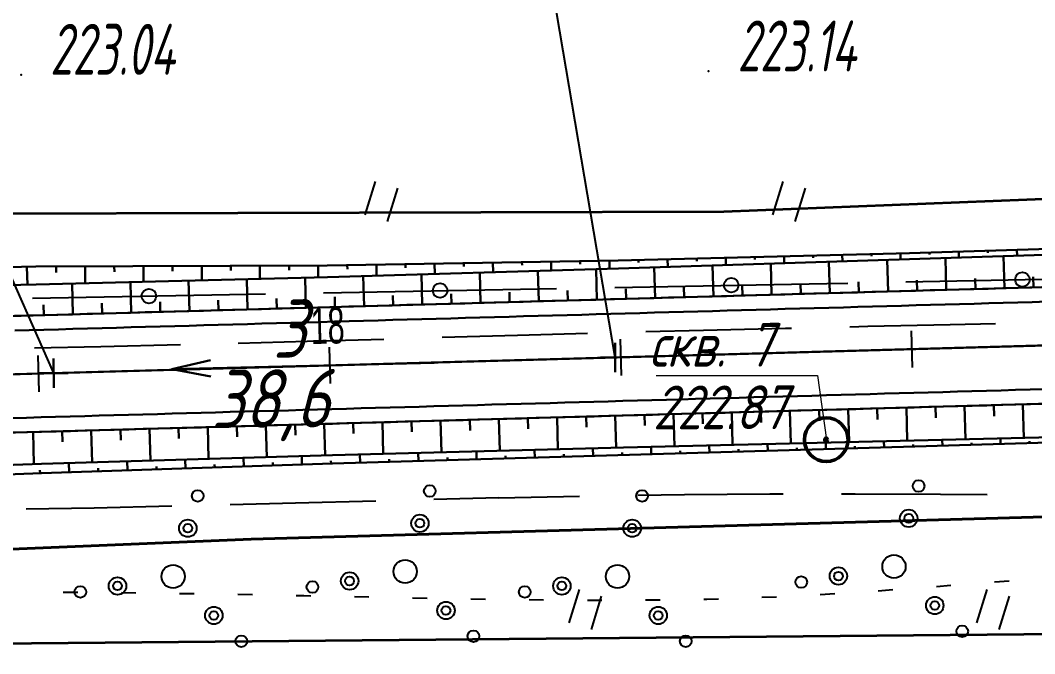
# Model space of a CAD drawing. Header units: millimetres. Extents: x -1799 to 6962, y -1020 to 4121.
# Drawn here: x -113.3 to -43.7, y 3314.5 to 3358 of the extents above; entities that cross this region are included whole.
import ezdxf
from ezdxf import colors
from ezdxf.entities.mleader import LeaderData, LeaderLine
from ezdxf.math import Vec2, Vec3

# ---------------------------------------------------------------- set-up
doc = ezdxf.new("R2010")
doc.units = ezdxf.units.MM
doc.linetypes.add('CONTI', pattern=[0])
doc.linetypes.add('STROT', pattern=[1.7, 0.5, -1.2])
for name, color, linetype, lineweight in [('10', 1, 'Continuous', 35), ('геология', 7, 'Continuous', 20), ('КОПИЯ_ОСЬ_13_ОТКОСЫ', 7, 'Continuous', 30), ('КОПИЯ_ОСЬ_ГРАНИЦЫ_ПОЛОС', 7, 'Continuous', 30), ('ОСЬ_ВЕРХ_ПОКРЫТИЯ_ГРАНИЦЫ_ПОЛОС', 7, 'Continuous', 30), ('ОСЬ_ВЕРХ_ПОКРЫТИЯ_ОСЬ', 1, 'Continuous', 30), ('Отметки', 5, 'Continuous', 30), ('Уклоны ПЧ', 5, 'Continuous', 30)]:
    doc.layers.add(name, color=color, linetype=linetype, lineweight=lineweight)
for name, color, linetype in [('_Ростелеком', 6, 'Continuous'), ('PI_OTDEFAULT', 172, 'CONTI'), ('PI_TTDEFAULT', 5, 'CONTI'), ('PLN_O', 7, 'CONTI'), ('SIT_LDEFAULT', 7, 'CONTI'), ('USLZNDEFAULT', 7, 'CONTI'), ('ZAPSKDEFAULT', 7, 'CONTI'), ('КОПИЯ_ОСЬ_ТАНГЕНСЫ', 1, 'Continuous'), ('ОСЬ_ВЕРХ_ПОКРЫТИЯ_ПИКЕТЫ', 1, 'Continuous'), ('ОСЬ_ВЕРХ_ПОКРЫТИЯ_ТАНГЕНСЫ', 1, 'Continuous'), ('разметка', 7, 'Continuous')]:
    doc.layers.add(name, color=color, linetype=linetype)
doc.styles.add('eskd', font='spds.shx', dxfattribs={"width": 1.2, "oblique": 15})
doc.styles.get("Standard").update_dxf_attribs({"font": 'arial.ttf'})
doc.styles.add('STYLE1', font='romand.shx', dxfattribs={"width": 0.9})
doc.styles.add('ГОСТ', font='', dxfattribs={"oblique": 15, "height": 4})
doc.styles.get('ГОСТ').set_extended_font_data('GOST type A')
doc.linetypes.add('кабель_связи_проект.', pattern='A,10,-1,["/",STYLE1,S=3,R=0,X=0,Y=-1.5],-4.1', length=15.1)

# ---------------------------------------------------------------- blocks, each defined once
blk = doc.blocks.new('BL_2011')
at = {"color": 0}
for p, q in [((0, 0), (0, 2.4)), ((1.6, 0), (1.6, 2.4))]:
    blk.add_line(p, q, dxfattribs=at)
blk = doc.blocks.new('BL_2010')
at = {"color": 0}
for centre, radius in [((0, 5.78), 0.4), ((0, 3.46), 0.6), ((0, 3.46), 0.3), ((0, 0), 0.8), ((-3.46, -1.74), 0.6), ((3.46, -1.74), 0.6), ((-3.46, -1.74), 0.3), ((3.46, -1.74), 0.3), ((-5.78, -2.88), 0.4), ((5.78, -2.88), 0.4)]:
    blk.add_circle(centre, radius, dxfattribs=at)
blk = doc.blocks.new('_None')
blk = doc.blocks.new('Крест')
at = {"layer": 'Отметки'}
for points in [[(0, 1), (0, -1)], [(-1, 0), (1, 0)]]:
    blk.add_lwpolyline(points, dxfattribs=at)
blk = doc.blocks.new('Стрелка')
at = {"layer": 'Уклоны ПЧ', "ltscale": 2}
for points in [[(-0.02342005360436872, -0.04794833697465961), (-0.02342005360436872, 17.97170368749525)], [(-0.02342005360436872, -0.04794833697465961), (-0.5784949510263147, 2.621650927669716)], [(-0.02342005360436872, -0.04794833697465961), (0.5316548438175772, 2.621650927669716)]]:
    blk.add_lwpolyline(points, dxfattribs=at)

msp = doc.modelspace()

# ---------------------------------------------------------------- linework, layer by layer
at = {"layer": '10'}
for points in [[(-360.3940356235744, 3343.983480735135), (-65.03403562370477, 3344.8734807348), (87.15596437670501, 3350.8734807348), (108.6359643766864, 3348.193480735098), (148.5759643766305, 3330.113480735024), (255.0959643766491, 3267.823480734986), (280.3259643766305, 3251.413480734837), (314.6459643764629, 3229.093480734539), (366.2559643763325, 3197.31348073521), (410.9159643764815, 3168.513480735396), (446.7359643763139, 3154.31348073521), (486.3459643766491, 3141.693480735098), (517.0159643765746, 3127.883480735508), (586.8459643766491, 3116.463480734651), (604.335964376407, 3112.893480735284), (723.3059643766119, 3088.593480734539), (842.1059643764256, 3064.31348073521), (1030.225964376537, 3025.883480735508), (1104.975964376537, 3010.613480735024)], [(1051.205964376519, 3001.583480734763), (974.5059643763325, 3016.913480734837), (912.2659643765746, 3029.913480734837), (802.7159643762952, 3052.773480735173), (731.245964376556, 3067.833480734763), (636.7759643763511, 3087.133480735508), (493.4559643765188, 3112.213480734651), (494.9859643763139, 3106.723480735359), (485.3159643763884, 3108.343480734539), (431.4659643762952, 3127.803480735433), (399.2859643765933, 3139.153480735061), (370.1459643764629, 3158.463480734651), (256.9559643765188, 3237.543480734726), (178.3259643766305, 3282.643480735284), (135.3159643763884, 3306.773480735173), (116.4659643762952, 3313.343480734539), (93.10596437642562, 3317.06348073521), (-267.6840356236116, 3313.81348073521), (-292.8940356235744, 3314.103480735247), (-344.7340356234254, 3319.753480734688)]]:
    msp.add_lwpolyline(points, dxfattribs=at)
at = {"layer": '_Ростелеком', "linetype": 'кабель_связи_проект.', "lineweight": 40, "ltscale": 0.25}
msp.add_lwpolyline([(-352.0277874414078, 3321.936123875354), (-297.633610854673, 3315.250894390431), (-195.8449323332079, 3318.278275068303), (-97.47882834381562, 3322.379782193725), (-4.691872364221126, 3324.984119039414), (27.73977681724682, 3325.193176728127), (61.86609928916187, 3322.861257936259), (98.78815718354053, 3316.912637230394), (116.5171747866352, 3313.688995851589), (135.6228131844637, 3307.069379623433), (148.0358726930663, 3301.674149566715), (187.1768598676226, 3282.715313869913), (226.0281582401458, 3259.144989557949), (267.5655902130038, 3231.163940126461), (320.962222384298, 3194.890487871518), (385.8027415436318, 3152.729664997582), (396.2818670327051, 3145.908782381018), (411.0999124810132, 3138.253396515188), (437.4320370437435, 3126.614063264255), (493.4811842029831, 3112.575521487196), (557.6835409831929, 3101.612633875956)], dxfattribs=at)
at = {"layer": 'PI_TTDEFAULT', "color": 5}
for p in [(-113.2882996235767, 3354.249215735507, 223.038), (-66.07829962355572, 3354.489212735009, 223.14)]:
    msp.add_point(p, dxfattribs=at)
at = {"layer": 'PLN_O'}
for p, q in [((-52.51829962355805, 3340.039216734854), (-36.51829962355805, 3340.349213735585)), ((-92.50829962354874, 3339.289216734854), (-76.50829962354874, 3339.589211735328)), ((-72.51829962355805, 3339.659211734695), (-57.95829962356038, 3339.929215735209)), ((-57.95829962356038, 3339.929215735209), (-56.50829962354874, 3339.95921473523)), ((-112.5082996235487, 3338.909211734695), (-96.50829962354874, 3339.20921473523))]:
    msp.add_line(p, q, dxfattribs=at)
for centre in [(-44.51829962355805, 3340.199212734972), (-64.51829962355805, 3339.809212735307), (-104.5082996235487, 3339.059212735307), (-84.50829962354874, 3339.439217735467)]:
    msp.add_circle(centre, 0.5, dxfattribs=at)
at = {"layer": 'SIT_LDEFAULT', "color": 7}
for p, q in [((-74.37829962360229, 3336.489212735009), (-79.19829962355107, 3336.359215734911)), ((-66.42829962359065, 3336.699212734972), (-70.37829962360229, 3336.599213735585)), ((-60.77829962356736, 3336.839211735328), (-66.42829962359065, 3336.699212734972)), ((-60.36829962359297, 3336.839211735328), (-60.77829962356736, 3336.829216734891)), ((-55.13829962355339, 3336.969216735487), (-56.37829962360229, 3336.939217735467)), ((-49.48829962358832, 3337.099213735585), (-55.13829962355339, 3336.969216735487)), ((-46.36829962359297, 3337.159211734695), (-49.48829962358832, 3337.089211735328)), ((-93.6482996235627, 3335.939217735467), (-98.36829962359297, 3335.819214735565)), ((-88.36829962359297, 3336.089211735328), (-93.6482996235627, 3335.939217735467)), ((-79.19829962355107, 3336.349213735585), (-84.36829962359297, 3336.20921473523)), ((-107.8082996235953, 3335.589211735328), (-112.3582996235837, 3335.499215735507)), ((-102.3482996235743, 3335.70921473523), (-107.8082996235953, 3335.579216734891)), ((-70.93829962359996, 3325.399216735189), (-67.71829962356969, 3325.449212734972)), ((-67.71829962356969, 3325.449212734972), (-61.85829962358366, 3325.489212735009)), ((-61.85829962358366, 3325.489212735009), (-60.93829962359996, 3325.489212735009)), ((-56.93829962359996, 3325.489212735009), (-56.00829962354874, 3325.489212735009)), ((-56.00829962354874, 3325.489212735009), (-50.14829962356271, 3325.45921473523)), ((-50.14829962356271, 3325.45921473523), (-46.93829962359996, 3325.439217735467)), ((-108.2582996235487, 3324.539216734854), (-102.9282996235906, 3324.659211734695)), ((-98.93829962359996, 3324.759217735765), (-94.43829962359996, 3324.869217735169)), ((-94.43829962359996, 3324.879212735606), (-88.92829962359065, 3325.01921173503)), ((-84.93829962359996, 3325.119217735169), (-80.478299623579, 3325.229210735683)), ((-80.478299623579, 3325.219216735487), (-74.93829962359996, 3325.329216734891)), ((-112.9282996235906, 3324.449212734972), (-108.2582996235487, 3324.539216734854)), ((-50.42829962359065, 3319.139214735863), (-49.42829962359065, 3319.219216735487)), ((-46.43829962359996, 3319.449212734972), (-45.43829962359996, 3319.529213735287)), ((-110.3982996235627, 3318.739212735009), (-109.3982996235627, 3318.739212735009)), ((-106.3982996235627, 3318.70921473523), (-105.3982996235627, 3318.699212734972)), ((-102.3982996235627, 3318.659211734695), (-101.3982996235627, 3318.649216735189)), ((-98.3982996235627, 3318.599213735585), (-97.3982996235627, 3318.579216734891)), ((-94.3982996235627, 3318.51921173503), (-93.87829962360229, 3318.509217735765)), ((-93.87829962360229, 3318.509217735765), (-93.3982996235627, 3318.499215735507)), ((-90.3982996235627, 3318.439217735467), (-89.3982996235627, 3318.419213734952)), ((-62.40829962357202, 3318.389214735863), (-61.40829962357202, 3318.429215735209)), ((-58.40829962357202, 3318.579216734891), (-57.40829962357202, 3318.639214735863)), ((-54.41829962358133, 3318.839211735328), (-53.41829962358133, 3318.919213734952)), ((-86.3982996235627, 3318.359215734911), (-85.3982996235627, 3318.339211735328)), ((-82.3982996235627, 3318.289216734854), (-81.3982996235627, 3318.26921173503)), ((-78.3982996235627, 3318.229210735683), (-77.3982996235627, 3318.219216735487)), ((-74.3982996235627, 3318.199212734972), (-73.3982996235627, 3318.189217735467)), ((-70.3982996235627, 3318.20921473523), (-69.3982996235627, 3318.219216735487)), ((-66.3982996235627, 3318.249215735507), (-66.18829962359996, 3318.249215735507)), ((-66.18829962359996, 3318.249215735507), (-65.3982996235627, 3318.279213735287))]:
    msp.add_line(p, q, dxfattribs=at)
at = {"layer": 'геология', "color": 1, "linetype": 'Continuous'}
for p, q in [((-69.67523262296709, 3333.612128913787), (-58.58402084485533, 3333.612128913787)), ((-58.58402084485533, 3333.612128913787), (-57.96238853397335, 3329.201221974951))]:
    msp.add_line(p, q, dxfattribs=at)
at = {"layer": 'геология', "color": 1, "linetype": 'Continuous', "lineweight": 50}
for radius in [1.5, 0.1033866461948492]:
    msp.add_circle((-57.99255792149597, 3329.204973184888), radius, dxfattribs=at)
at = {"layer": 'КОПИЯ_ОСЬ_13_ОТКОСЫ'}
for points in [[(-152.265809638795, 3340.151798642625), (-112.2761856153575, 3341.082828916063), (-92.27050934582621, 3341.160984433641), (-72.27252350598246, 3341.511021054735), (-52.27862702160746, 3342.010013974656), (-32.28790436535746, 3342.621952451219), (-14.29571686535746, 3343.151920712938), (-12.29626618176371, 3343.216892636766), (-4.673585517701213, 3343.593052304735), (0.09869231433003733, 3343.818943418016), (7.748289482298787, 3344.15384332036), (16.37615813464254, 3344.458378232469), (22.14141692370504, 3344.616489804735), (27.91753997058004, 3344.730381406297), (33.70385588854879, 3344.745701230516), (39.49999846667379, 3344.702457822313), (42.88702239245504, 3344.647068418016)], [(-132.2378555372325, 3339.433262265672), (-112.2418228223887, 3339.855289853563), (-92.24823151379496, 3340.36429253911), (-72.25708161145121, 3340.960239804735), (-32.27728424816996, 3342.241123593797), (-14.28717194348246, 3342.847050107469), (-12.28808747082621, 3342.923008359422), (-4.665223701294963, 3343.275547421922), (0.1066879197987873, 3343.486668027391), (8.712339775267537, 3343.833439267625), (16.38012541979879, 3344.087406552781), (22.14282073229879, 3344.235508359422), (27.91570891589254, 3344.339359677781), (33.69842375964254, 3344.3576091895), (39.49041594714254, 3344.317295468797), (42.87487639636129, 3344.263645566453)], [(-132.2378349134433, 3339.433294285473), (-112.2418632337558, 3339.855291355786), (-92.2482108900058, 3340.364263523755), (-72.2571220228183, 3340.96021078938), (-32.27726362438079, 3342.241094578442), (-14.28715131969329, 3342.847051609692), (-12.28800581188079, 3342.922979344067), (-4.665203077505794, 3343.275579441723), (0.1067695787442062, 3343.486639012036), (8.712360399056706, 3343.833440769848), (16.38020707874421, 3344.087408055005), (22.14278032093171, 3344.235479344067), (27.91572953968171, 3344.339361180005), (33.69844438343171, 3344.357610691723), (39.49043657093171, 3344.317266453442), (42.87483598499421, 3344.263677586255)], [(-50.89471588879496, 3342.052372373094), (-50.89044342785746, 3341.914493955125)], [(-48.89563141613871, 3342.113590634813), (-48.88324127941996, 3341.709080136766)], [(-46.89654694348246, 3342.174778378953), (-46.89245758801371, 3342.039951718797)], [(-44.89752350598246, 3342.235966123094), (-44.88531647473246, 3341.837192929735)], [(-80.88647614270121, 3341.360233701219), (-80.87500153332621, 3340.703342832078)], [(-78.88678131848246, 3341.395237363328), (-78.88299713879496, 3341.176273740281)], [(-76.88708649426371, 3341.430241025438), (-76.87646637707621, 3340.822544492235)], [(-74.88739167004496, 3341.465244687547), (-74.88385163098246, 3341.262669003953)], [(-72.88769684582621, 3341.500248349656), (-72.87793122082621, 3340.941746152391)], [(-70.88824616223246, 3341.545566953172), (-70.88360749035746, 3341.359440244188)], [(-68.88885651379496, 3341.595463193406), (-68.87573395520121, 3341.068577207078)], [(-66.88946686535746, 3341.645359433641), (-66.88513336926371, 3341.469730771531)], [(-64.89013825207621, 3341.695255673875), (-64.87768708020121, 3341.196659482469)], [(-62.89074860363871, 3341.745182431688), (-62.88659821301371, 3341.578953183641)], [(-60.89135895520121, 3341.795078671922), (-60.87964020520121, 3341.32474175786)], [(-58.89196930676371, 3341.844974912156), (-58.88806305676371, 3341.688206113328)], [(-57.74467085094329, 3339.262701023755), (-57.80509565563079, 3341.423223484692)], [(-56.89257965832621, 3341.894871152391), (-56.88159333020121, 3341.452854550828)], [(-54.89325104504496, 3341.944767392625), (-54.88952790051371, 3341.797428525438)], [(-53.74625776500579, 3339.374639500317), (-53.80717085094329, 3341.551336277661)], [(-52.89386139660746, 3341.99466363286), (-52.88354645520121, 3341.580936826219)], [(-49.74772260875579, 3339.48657797688), (-49.80912397594329, 3341.67944907063)], [(-45.74930952281829, 3339.598516453442), (-45.81119917125579, 3341.807500828442)], [(-262.0263770768561, 3333.693579789636), (-261.5060233900058, 3333.700872410473), (-255.5195731946933, 3333.806524265942), (-244.5306815931308, 3334.033147801098), (-6.505290968130794, 3340.697271336255), (-0.7839774915682938, 3340.84546469563), (3.033039109994206, 3340.935735691723), (12.58613969593171, 3341.116582859692), (19.28206254749421, 3341.191595066723), (25.02693559436921, 3341.212408055005), (30.77669145374421, 3341.185613621411), (36.53071977405671, 3341.10425375813), (42.28841020374421, 3340.96118735188)], [(-112.884461982545, 3341.068668759813), (-112.85589752942, 3339.842350400438)], [(-110.8845840528575, 3341.088261044969), (-110.882997138795, 3340.67938653325)], [(-108.8846450880137, 3341.096073544969), (-108.8801284864512, 3339.940891660203)], [(-106.8846450880137, 3341.103886044969), (-106.8831192091075, 3340.718815244188)], [(-104.8846450880137, 3341.111698544969), (-104.8804946973887, 3340.042698300828)], [(-102.8846450880137, 3341.119511044969), (-102.8833023145762, 3340.763187802781)], [(-100.88470612317, 3341.127323544969), (-100.8808609083262, 3340.144504941453)], [(-98.88470612316996, 3341.135136044969), (-98.88342438488871, 3340.807529843797)], [(-96.88470612316996, 3341.142948544969), (-96.88122711926371, 3340.246342099656)], [(-94.88470612316996, 3341.150761044969), (-94.88354645520121, 3340.851902402391)], [(-92.88476715832621, 3341.158573544969), (-92.88159333020121, 3340.348148740281)], [(-90.88495026379496, 3341.185215390672), (-90.88025055676371, 3340.915134824266)], [(-88.88525543957621, 3341.220219052781), (-88.87207184582621, 3340.464939511766)], [(-86.88556061535746, 3341.255222714891), (-86.88116608410746, 3341.00345269536)], [(-84.88586579113871, 3341.290226377), (-84.87353668957621, 3340.584141171922)], [(-82.88617096691996, 3341.32523003911), (-82.88208161145121, 3341.08987847661)], [(-81.7352714368808, 3338.591009129223), (-81.7936210462558, 3340.675970066723)], [(-77.7368583509433, 3338.702947605786), (-77.7953300306308, 3340.795110691723)], [(-73.7383231946933, 3338.814947117505), (-73.7971610853183, 3340.91431235188)], [(-69.7399101087558, 3338.926885594067), (-69.7991142103183, 3341.039007176098)], [(-65.7414970228183, 3339.03882407063), (-65.8010673353183, 3341.167058933911)], [(-61.74308393688079, 3339.150762547192), (-61.80314253063079, 3341.29517172688)], [(-105.7258720228183, 3337.919317234692), (-105.7847099134433, 3340.019659031567)], [(-101.7274589368808, 3338.031316746411), (-101.7859306165683, 3340.121465672192)], [(-97.7289237806308, 3338.143255222973), (-97.7872733900058, 3340.223272312817)], [(-93.7305106946933, 3338.255193699536), (-93.7884940931308, 3340.325078953442)], [(-89.7320976087558, 3338.367132176098), (-89.7900810071933, 3340.437566746411)], [(-85.7336845228183, 3338.479070652661), (-85.7917899915683, 3340.556768406567)], [(-55.74540327281829, 3339.318670262036), (-55.76554487438079, 3340.038885105786)], [(-51.74699018688079, 3339.430608738598), (-51.76725385875579, 3340.156194676098)], [(-47.74857710094329, 3339.542547215161), (-47.76908491344329, 3340.273504246411)], [(-43.75016401500579, 3339.65454672688), (-43.77079389781829, 3340.390813816723)], [(-109.7242851087558, 3337.80737875813), (-109.7833671400058, 3339.917913426098)], [(-79.7360038587558, 3338.646978367505), (-79.7555351087558, 3339.341985691723)], [(-75.7375907728183, 3338.758916844067), (-75.7571220228183, 3339.45630453938)], [(-71.7391776868808, 3338.870916355786), (-71.7587089368808, 3339.570684422192)], [(-67.7407646009433, 3338.982854832348), (-67.7604179212558, 3339.686895359692)], [(-63.74235151500579, 3339.094793308911), (-63.76212690563079, 3339.804204930005)], [(-59.74381635875579, 3339.206731785473), (-59.76383589000579, 3339.921514500317)], [(-103.7266044446933, 3337.97534750813), (-103.7462577650058, 3338.675420750317)], [(-99.7281913587558, 3338.087285984692), (-99.7477226087558, 3338.784002293286)], [(-95.7297782728183, 3338.199224461255), (-95.7491874525058, 3338.892583836255)], [(-91.7313651868808, 3338.311162937817), (-91.7506522962558, 3339.001104344067)], [(-87.7329521009433, 3338.42310141438), (-87.7522392103183, 3339.113225926098)], [(-83.7344169446933, 3338.535039890942), (-83.7538261243808, 3339.227605808911)], [(-111.7235526868808, 3337.751409519848), (-111.7433280775058, 3338.460515965161)], [(-107.7250175306308, 3337.863347996411), (-107.7447929212558, 3338.566839207348)], [(-261.9133945052945, 3325.578996470583), (-256.3129274207949, 3325.710579522339), (-237.0368043739199, 3326.239876397339), (-13.99700945204495, 3332.487129815308), (-4.386657889544949, 3332.686775811401), (0.3659055870175507, 3332.775215752808), (9.86102277451755, 3332.911873467651), (17.44744855576755, 3332.965401299683), (23.13104230576755, 3332.962105401245), (28.80902082139255, 3332.914070733276), (34.48089582139255, 3332.814583428589), (40.14569074326755, 3332.656807549683)], [(-44.49151628798245, 3331.633003838745), (-44.42718523329495, 3329.335945733276)], [(-70.48126238173245, 3330.905037530151), (-70.46087663954495, 3330.176643975464)], [(-68.48211687391995, 3330.961006768433), (-68.42047136610745, 3328.760811455933)], [(-66.48284929579495, 3331.01703704187), (-66.46234148329495, 3330.283577569214)], [(-64.48358171766995, 3331.073006280151), (-64.42156999891995, 3328.856636651245)], [(-62.48443620985745, 3331.128975518433), (-62.46368425673245, 3330.390205987183)], [(-60.48516863173245, 3331.18500579187), (-60.42266863173245, 3328.952522881714)], [(-58.48602312391995, 3331.240975030151), (-58.46514910048245, 3330.496834405151)], [(-56.48675554579495, 3331.297005303589), (-56.42376726454495, 3329.048348077026)], [(-54.48761003798245, 3331.35297454187), (-54.46661394423245, 3330.60346282312)], [(-52.48834245985745, 3331.409004815308), (-52.42486589735745, 3329.144234307495)], [(-50.48907488173245, 3331.464974053589), (-50.46795671766995, 3330.710091241089)], [(-48.48992937391995, 3331.521004327026), (-48.42608660048245, 3329.240120537964)], [(-46.49066179579495, 3331.576973565308), (-46.46942156141995, 3330.816658623901)], [(-131.8852423657572, 3326.845204757911), (-111.8969611157572, 3327.54411833213), (-91.90623845950722, 3328.154073166114), (-71.91301336185097, 3328.677052902442), (-13.92918767825722, 3330.06706755088), (-4.322070979038472, 3330.229695724708), (0.4257927904927783, 3330.299886154396), (9.904918767055278, 3330.400441574317), (17.47187433346153, 3330.426228927833), (23.13715753658653, 3330.402272629005), (27.85126886471153, 3330.348531173927), (33.49830255611778, 3330.159718918067), (39.13337335689903, 3329.914143966896), (44.75507745846153, 3329.605214523536)], [(-131.8851930457949, 3326.845223077026), (-111.8970338661074, 3327.544136651245), (-91.90618913954495, 3328.154060967651), (-71.91302507704495, 3328.677071221558), (-13.92926042860745, 3330.067085869995), (-4.322082694232449, 3330.229683526245), (0.4258421104550507, 3330.299873955933), (9.90496808701755, 3330.400398858276), (17.47186261826755, 3330.42621672937), (23.13714582139255, 3330.402229912964), (27.85125714951755, 3330.348518975464), (33.49835187608005, 3330.159737237183), (39.13336164170505, 3329.914131768433), (44.75506574326755, 3329.605232842651)], [(-131.8658331860697, 3326.152486252052), (-111.8792609204447, 3326.911366867286), (-91.88969793216347, 3327.565297531349), (-51.90672674075722, 3328.732228683692), (-31.91594304935097, 3329.342183517677), (-13.92222967044472, 3329.817159103614), (-11.92308416263222, 3329.860097336036), (-3.365894221225972, 3330.007741379005), (1.380260563930278, 3330.078664230567), (5.173046208461528, 3330.126302170021), (8.015270329555278, 3330.155385421974), (16.52894220455528, 3330.228078293067), (22.19416437252403, 3330.232015060646), (27.85053644283653, 3330.192525314552), (33.49580011471153, 3329.981740402442), (39.12836847408653, 3329.714223312599), (44.74689874752403, 3329.383382248146)], [(-94.47186296766995, 3330.233040459839), (-94.45172136610745, 3329.512886651245)], [(-92.47271745985745, 3330.289070733276), (-92.41241472548245, 3328.13861907312)], [(-90.47344988173245, 3330.345039971558), (-90.45343035048245, 3329.628243096558)], [(-88.47418230360745, 3330.401070244995), (-88.41387956923245, 3328.245430596558)], [(-86.47503679579495, 3330.457039483276), (-86.45489519423245, 3329.738533623901)], [(-84.47576921766995, 3330.513069756714), (-84.41522234266995, 3328.35004485437)], [(-82.47662370985745, 3330.569038994995), (-82.45636003798245, 3329.848030694214)], [(-80.47735613173245, 3330.625008233276), (-80.41656511610745, 3328.454598077026)], [(-78.47821062391995, 3330.681038506714), (-78.45794695204495, 3329.957588799683)], [(-76.47894304579495, 3330.737007744995), (-76.41790788954495, 3328.559212334839)], [(-74.47967546766995, 3330.793038018433), (-74.45941179579495, 3330.067085869995)], [(-72.48052995985745, 3330.849007256714), (-72.41925066298245, 3328.663826592651)], [(-112.4647828895449, 3329.729073174683), (-112.4031373817324, 3327.526436455933)], [(-110.4656373817324, 3329.78510344812), (-110.4450074989199, 3329.050850518433)], [(-108.4663698036074, 3329.841072686401), (-108.4050905067324, 3327.650642998901)], [(-106.4672242957949, 3329.897102959839), (-106.4467164832949, 3329.16693938562)], [(-104.4679567176699, 3329.95307219812), (-104.4069215614199, 3327.772652276245)], [(-102.4686891395449, 3330.009041436401), (-102.4484254676699, 3329.282234795776)], [(-100.4695436317324, 3330.065071709839), (-100.4087526161074, 3327.894661553589)], [(-98.47027605360745, 3330.12104094812), (-98.45001238173245, 3329.397591241089)], [(-96.47113054579495, 3330.177071221558), (-96.41058367079495, 3328.016609795776)], [(-66.00883855716347, 3328.320638107521), (-66.02336492435097, 3328.818257736427)], [(-62.01054754153847, 3328.437337326271), (-62.02446355716347, 3328.914113449317)], [(-58.01225652591347, 3328.554036545021), (-58.02556218997597, 3329.009969162208)], [(-54.01396551028847, 3328.670735763771), (-54.02666082278847, 3329.105824875099)], [(-52.01475896731972, 3328.729085373146), (-52.01903142825722, 3328.874104904396)], [(-50.01573552981972, 3328.789906906349), (-50.02824773685097, 3329.201680587989)], [(-48.01665105716347, 3328.850911545021), (-48.02086248294472, 3328.988179611427)], [(-46.01756658450722, 3328.911916183692), (-46.02934636966347, 3329.29753630088)], [(-44.01848211185097, 3328.972920822364), (-44.02244939700722, 3329.101460861427)], [(-89.99858465091347, 3327.620503830177), (-90.01561345950722, 3328.203542160255)], [(-86.00029363528847, 3327.737203048927), (-86.01695623294472, 3328.308125900489)], [(-82.00200261966347, 3327.853871750099), (-82.01836004153847, 3328.412709640724)], [(-78.00371160403847, 3327.970570968849), (-78.01970281497597, 3328.517323898536)], [(-76.00456609622597, 3328.028920578224), (-76.00987615481972, 3328.211171554786)], [(-74.00542058841347, 3328.087270187599), (-74.02104558841347, 3328.621907638771)], [(-72.00627508060097, 3328.145619796974), (-72.01146306888222, 3328.323842453224)], [(-70.00712957278847, 3328.203969406349), (-70.02226629153847, 3328.722371505958)], [(-68.00798406497597, 3328.262288498146), (-68.01304998294472, 3328.435109543067)], [(-64.00969304935097, 3328.378987716896), (-64.01451482669472, 3328.544850754005)], [(-60.01140203372597, 3328.495686935646), (-60.01604070560097, 3328.654622482521)], [(-56.01311101810097, 3328.612386154396), (-56.01750554935097, 3328.764363693458)], [(-109.9881476391947, 3326.973225998146), (-110.008716486851, 3327.60173551963)], [(-105.9902838696635, 3327.104024337989), (-106.0105475415385, 3327.723744796974)], [(-101.9924201001322, 3327.234822677833), (-102.012378596226, 3327.845723556739)], [(-99.99345769778847, 3327.300191330177), (-100.0001105298197, 3327.503835129005)], [(-97.99455633060097, 3327.365590500099), (-98.01427068606972, 3327.967702316505)], [(-95.99559392825722, 3327.430989670021), (-96.00218572513222, 3327.631703781349)], [(-93.99669256106972, 3327.496388839942), (-94.01610174075722, 3328.089711593849)], [(-91.99773015872597, 3327.561757492286), (-92.00419988528847, 3327.759541916114)], [(-87.99943914310097, 3327.678853439552), (-88.00511541263222, 3327.873189377052)], [(-84.00114812747597, 3327.795522140724), (-84.00670232669472, 3327.985860275489)], [(-80.00285711185097, 3327.912221359474), (-80.00828924075722, 3328.098500656349)], [(-111.9870490063822, 3326.907277511817), (-111.9951056470072, 3327.120229171974)], [(-107.989185236851, 3327.038625168067), (-107.996021174351, 3327.248128341896)], [(-103.9913214673197, 3327.169423507911), (-103.9980963696635, 3327.375996994239)]]:
    msp.add_lwpolyline(points, dxfattribs=at)
at = {"layer": 'КОПИЯ_ОСЬ_ГРАНИЦЫ_ПОЛОС'}
for points in [[(-113.7496255521455, 3337.696234558162), (-112.7512950392174, 3337.724197203678), (-111.752964526202, 3337.752159848263), (-110.7546340132449, 3337.780122495641), (-109.7563035003168, 3337.808085138363), (-108.7579729873596, 3337.83604778481), (-107.7596424744315, 3337.864010429395), (-106.7613119614161, 3337.89197307491), (-105.7629814484881, 3337.919935719495), (-104.76465093556, 3337.947898365011), (-103.7663204225446, 3337.975861010526), (-102.7679899096456, 3338.003823656042), (-101.7696593966593, 3338.031786300627), (-100.7713288837022, 3338.059748946142), (-99.77299837074497, 3338.087711591658), (-98.77466785778779, 3338.115674236243), (-97.77633734485971, 3338.143636880827), (-96.77800683184432, 3338.171599528206), (-95.77967631891624, 3338.199562170927), (-94.78134580598817, 3338.227524817375), (-93.78301529297278, 3338.255487463822), (-92.7846847800447, 3338.283450107475), (-91.78635426708752, 3338.311412752991), (-90.78802375413034, 3338.339375397575), (-89.78969324117315, 3338.367338043091), (-88.79136272821597, 3338.395300689538), (-87.79303221522969, 3338.423263333191), (-86.7947017022725, 3338.451225978707), (-85.79637118934443, 3338.479188623292), (-84.79804067644545, 3338.507151268807), (-83.79971016340096, 3338.535113913392), (-82.80137965044378, 3338.563076557976), (-81.8030491375157, 3338.591039203492), (-80.80471862452941, 3338.619001848077), (-79.80638811163044, 3338.646964494524), (-78.80805759858595, 3338.674927140971), (-77.80972708571608, 3338.702889784624), (-76.81139657272979, 3338.730852431071), (-75.8130660597435, 3338.758815077518), (-74.81473554687364, 3338.786777719309), (-73.81640503385825, 3338.814740365756), (-72.81807452090106, 3338.842703011272), (-71.81974400794388, 3338.870665655856), (-70.8214134950158, 3338.898628300441), (-69.82308298208773, 3338.926590946888), (-68.82475246907234, 3338.954553590541), (-67.82642195608605, 3338.982516236988), (-66.82809144315797, 3339.010478880641), (-65.82976093020079, 3339.03844152802), (-64.83143041727271, 3339.066404173535), (-63.83309990431553, 3339.094366817189), (-62.83476939132925, 3339.122329463636), (-61.83643887840117, 3339.15029210822), (-60.83810836538578, 3339.178254751873), (-59.8397778524577, 3339.20621739832), (-58.84144733950052, 3339.234180044768), (-57.84311682651423, 3339.262142688421), (-56.84478631358616, 3339.290105334868), (-55.84645580062897, 3339.318067978521), (-54.84812528767179, 3339.346030623105), (-53.84979477468551, 3339.373993268621), (-52.85146426175743, 3339.401955913206), (-51.85313374882935, 3339.429918558722), (-50.85480323581396, 3339.4578812061), (-49.85647272288588, 3339.485843849753), (-48.8581422099287, 3339.513806494338), (-47.85981169697152, 3339.541769139853), (-46.86148118401434, 3339.569731784438), (-45.86315067105716, 3339.597694431816), (-44.86482015809997, 3339.625657075469), (-43.86648964511369, 3339.653619720985), (-42.86815913218561, 3339.681582367432)], [(-113.8832727770696, 3329.689353687142), (-112.8844126471577, 3329.717331165833), (-111.8855525144227, 3329.745308646386), (-110.8866923845399, 3329.773286126007), (-109.8878322546279, 3329.801263604698), (-108.8889721237847, 3329.829241083388), (-107.8901119910788, 3329.857218563941), (-106.8912518611378, 3329.885196043563), (-105.8923917303528, 3329.913173523185), (-104.8935316013722, 3329.941151000944), (-103.8946714667454, 3329.969128482428), (-102.8958113387544, 3329.997105961119), (-101.8969512079111, 3330.025083439809), (-100.8980910751761, 3330.053060920362), (-99.8992309452351, 3330.081038399984), (-98.90037081442097, 3330.109015879606), (-97.90151068544037, 3330.136993357365), (-96.90265055087184, 3330.16497083885), (-95.90379042282257, 3330.19294831754), (-94.9049302910189, 3330.220925797162), (-93.90607016110698, 3330.248903275852), (-92.9072100284302, 3330.276880756405), (-91.9083498994205, 3330.304858235096), (-90.90948976860636, 3330.332835713786), (-89.9106296368027, 3330.360813193408), (-88.91176950409681, 3330.388790674892), (-87.91290937604754, 3330.416768153583), (-86.9140492452334, 3330.444745632273), (-85.9151891124693, 3330.472723112826), (-84.91632898351781, 3330.500700591517), (-83.91746885177236, 3330.528678071139), (-82.91860872180223, 3330.556655549829), (-81.91974859005677, 3330.584633029451), (-80.92088845918443, 3330.612610509073), (-79.92202832930161, 3330.640587987763), (-78.92316819662483, 3330.668565468316), (-77.92430806575248, 3330.696542948869), (-76.92544793677189, 3330.72452042756), (-75.92658780598686, 3330.75249790625), (-74.92772767415408, 3330.780475385872), (-73.92886754421306, 3330.808452864562), (-72.93000741153628, 3330.836430345115), (-71.93114728162436, 3330.864407824737), (-70.9322871498207, 3330.89238530529), (-69.93342702276095, 3330.920362782118), (-68.93456688819242, 3330.948340262671), (-67.9357067582514, 3330.976317742293), (-66.93684662650594, 3331.004295222846), (-65.93798649749624, 3331.032272701536), (-64.93912636572168, 3331.060250181158), (-63.94026623578065, 3331.088227659849), (-62.94140610496652, 3331.116205138539), (-61.94254597409417, 3331.144182617229), (-60.94368584054428, 3331.172160098714), (-59.94482571150547, 3331.200137578336), (-58.94596558249577, 3331.228115056095), (-57.94710544978989, 3331.256092535717), (-56.94824531801532, 3331.28407001627), (-55.94938518810341, 3331.312047495891), (-54.95052505822059, 3331.340024974582), (-53.95166492734825, 3331.368002453272), (-52.95280479464236, 3331.395979933825), (-51.95394466571997, 3331.423957412516), (-50.95508453205366, 3331.451934894), (-49.95622440400439, 3331.479912372691), (-48.95736427222982, 3331.507889852312), (-47.9585041422597, 3331.535867331003), (-46.95964401144556, 3331.563844809693), (-45.96078387873968, 3331.591822290246), (-44.96192374879865, 3331.619799769868), (-43.96306361798452, 3331.64777724949), (-42.96420348717038, 3331.675754729112)]]:
    msp.add_lwpolyline(points, dxfattribs=at)
at = {"layer": 'КОПИЯ_ОСЬ_ТАНГЕНСЫ'}
msp.add_line((-395.2782996241494, 3325.809214735788), (127.0106814990086, 3340.438219125767), dxfattribs=at)
at = {"layer": 'ОСЬ_ВЕРХ_ПОКРЫТИЯ_ГРАНИЦЫ_ПОЛОС', "linetype": 'Continuous'}
for points in [[(-113.7493604112151, 3337.69624198546), (-112.7510298982579, 3337.724204631907), (-111.7526993852716, 3337.75216727556), (-110.7543688723435, 3337.780129921076), (-109.7560383593864, 3337.808092564729), (-108.7577078464874, 3337.836055211176), (-107.7593773334429, 3337.864017856692), (-106.7610468205148, 3337.891980502208), (-105.7627163075867, 3337.919943146792), (-104.7643857945714, 3337.947905792308), (-103.7660552816724, 3337.975868436893), (-102.7677247687152, 3338.003831082408), (-101.769394255758, 3338.031793726993), (-100.7710637428299, 3338.059756372509), (-99.77273322975634, 3338.087719017093), (-98.77440271688647, 3338.11568166354), (-97.77607220390018, 3338.143644308125), (-96.777741690943, 3338.171606953641), (-95.77941117804403, 3338.199569598225), (-94.78108066505774, 3338.227532243741), (-93.78275015207146, 3338.255494888325), (-92.78441963911428, 3338.283457534772), (-91.7860891261862, 3338.311420178426), (-90.78775861325812, 3338.339382824873), (-89.78942810024273, 3338.367345469457), (-88.79109758731465, 3338.395308114973), (-87.79276707432837, 3338.423270759557), (-86.79443656137119, 3338.451233405073), (-85.79610604844311, 3338.479196049658), (-84.79777553548593, 3338.507158694242), (-83.79944502249964, 3338.535121340689), (-82.80111450954246, 3338.563083986205), (-81.80278399655617, 3338.59104663079), (-80.8044534836863, 3338.619009276305), (-79.80612297067091, 3338.64697192089), (-78.80779245771373, 3338.674934567337), (-77.80946194475655, 3338.702897211921), (-76.81113143179937, 3338.730859857437), (-75.81280091887129, 3338.758822502953), (-74.81447040591411, 3338.786785147538), (-73.81613989292782, 3338.814747792122), (-72.81780937999974, 3338.842710436707), (-71.81947886698435, 3338.870673081291), (-70.82114835405628, 3338.898635726807), (-69.8228178410991, 3338.926598372323), (-68.82448732814191, 3338.954561015976), (-67.82615681521384, 3338.982523663354), (-66.82782630222755, 3339.010486307939), (-65.82949578927037, 3339.038448953454), (-64.83116527628408, 3339.066411598039), (-63.832834763356, 3339.094374244486), (-62.83450425042793, 3339.122336890002), (-61.83617373741254, 3339.150299534586), (-60.83784322445536, 3339.178262179171), (-59.83951271152728, 3339.206224824687), (-58.8411821985701, 3339.234187471134), (-57.84285168564202, 3339.262150112924), (-56.84452117265573, 3339.290112759371), (-55.84619065969855, 3339.318075404887), (-54.84786014671226, 3339.346038049472), (-53.84952963375508, 3339.374000695919), (-52.85119912085611, 3339.401963340503), (-51.85286860786982, 3339.429925986019), (-50.85453809488354, 3339.457888630604), (-49.85620758195546, 3339.485851276119), (-48.85787706899828, 3339.513813922566), (-47.8595465560702, 3339.541776568082), (-46.86121604308391, 3339.569739211735), (-45.86288553012673, 3339.597701857251), (-44.86455501714045, 3339.625664500904), (-43.86622450418326, 3339.653627147351), (-42.86789399125519, 3339.681589791936)], [(-42.8398955653156, 3338.681981825654), (-43.83822607827278, 3338.654019179207), (-44.83655659125907, 3338.626056535554), (-45.83488710421625, 3338.598093890038), (-46.83321761714433, 3338.570131243591), (-47.83154813013061, 3338.542168599938), (-48.8298786430878, 3338.514205953491), (-49.82820915604498, 3338.486243307975), (-50.82653966900216, 3338.458280663391), (-51.82487018195934, 3338.430318018806), (-52.82320069491652, 3338.402355372359), (-53.8215312078446, 3338.374392729637), (-54.81986172085999, 3338.34643008319), (-55.81819223378807, 3338.318467436743), (-56.81652274671615, 3338.290504792159), (-57.81485325970243, 3338.262542148505), (-58.81318377265961, 3338.234579502058), (-59.811514285675, 3338.206616858405), (-60.80984479854487, 3338.178654211958), (-61.80817531153116, 3338.150691568305), (-62.80650582448834, 3338.122728921858), (-63.80483633747463, 3338.094766275411), (-64.80316685043181, 3338.066803631757), (-65.80149736335989, 3338.038840986242), (-66.79982787628796, 3338.010878341657), (-67.79815838927425, 3337.982915696141), (-68.79648890223143, 3337.954953050626), (-69.79481941518861, 3337.926990406041), (-70.79314992811669, 3337.899027762388), (-71.79148044110298, 3337.87106511501), (-72.78981095406016, 3337.843102470425), (-73.78814146704644, 3337.815139824909), (-74.78647198000363, 3337.787177179393), (-75.7848024929317, 3337.759214534809), (-76.78313300588889, 3337.731251888362), (-77.78146351887517, 3337.703289244709), (-78.77979403180325, 3337.675326598262), (-79.77812454476043, 3337.647363953677), (-80.77645505774672, 3337.619401308161), (-81.7747855706748, 3337.591438664508), (-82.77311608369018, 3337.56347601713), (-83.77144659661826, 3337.535513374408), (-84.76977710957544, 3337.507550727961), (-85.76810762250352, 3337.479588084308), (-86.7664381354607, 3337.451625436929), (-87.76476864847609, 3337.423662792345), (-88.76309916137507, 3337.395700146829), (-89.76142967433225, 3337.367737502244), (-90.75976018731853, 3337.339774855797), (-91.75809070027572, 3337.311812211213), (-92.7564212132329, 3337.28384956756), (-93.75475172619008, 3337.255886921113), (-94.75308223911816, 3337.227924277459), (-95.75141275207534, 3337.199961631012), (-96.74974326503252, 3337.171998987359), (-97.74807377804791, 3337.144036340912), (-98.74640429094688, 3337.116073696327), (-99.74473480390407, 3337.088111050812), (-100.7430653168904, 3337.060148404365), (-101.7413958298475, 3337.03218575978), (-102.7397263428047, 3337.004223114264), (-103.7380568557328, 3336.97626046968), (-104.7363873687191, 3336.948297824164), (-105.7347178816763, 3336.920335180511), (-106.7330483945752, 3336.892372533132), (-107.7313789075906, 3336.864409889479), (-108.7297094205478, 3336.836447243032), (-109.7280399335341, 3336.808484599379), (-110.7263704464913, 3336.780521952932), (-111.7247009593902, 3336.752559309279), (-112.7230314723765, 3336.724596663763), (-113.7213619852755, 3336.696634018247)]]:
    msp.add_lwpolyline(points, dxfattribs=at)
at = {"layer": 'ОСЬ_ВЕРХ_ПОКРЫТИЯ_ГРАНИЦЫ_ПОЛОС', "linetype": 'Continuous', "lineweight": 30}
for points in [[(-42.99193677229596, 3332.675370123622), (-43.9907969031683, 3332.647392643069), (-44.98965703398244, 3332.619415163447), (-45.98851716488389, 3332.591437683825), (-46.98737729566892, 3332.563460204204), (-47.98623742654127, 3332.535482724582), (-48.9850975573554, 3332.507505245891), (-49.98395768816954, 3332.479527767201), (-50.98281781904188, 3332.451550285717), (-51.98167794988512, 3332.423572807026), (-52.98053808075747, 3332.395595328336), (-53.97939821160071, 3332.367617848714), (-54.97825834241485, 3332.339640370024), (-55.97711847325809, 3332.31166288947), (-56.97597860410133, 3332.283685409849), (-57.97483873491547, 3332.255707929296), (-58.97369886578781, 3332.227730450605), (-59.97255899660195, 3332.199752971915), (-60.97141912747429, 3332.171775492293), (-61.97027925831753, 3332.14379801174), (-62.96913938918988, 3332.115820533049), (-63.96799952000401, 3332.087843053428), (-64.96685965087636, 3332.059865573806), (-65.9657197817487, 3332.031888096047), (-66.96457991253374, 3332.003910615494), (-67.96344004337698, 3331.975933135872), (-68.96230017424932, 3331.94795565625), (-69.96116030512167, 3331.91997817756), (-70.9600204359358, 3331.892000697007), (-71.95888056680815, 3331.864023217385), (-72.9577406977096, 3331.836045738694), (-73.95660082849463, 3331.808068260004), (-74.95546095930877, 3331.780090779451), (-75.9543210901229, 3331.752113299829), (-76.95318122099525, 3331.72413582207), (-77.95204135183849, 3331.696158342448), (-78.95090148271083, 3331.668180860964), (-79.94976161352497, 3331.640203382273), (-80.94862174442642, 3331.612225903583), (-81.94748187521145, 3331.58424842303), (-82.94634200605469, 3331.556270942477), (-83.94520213692704, 3331.528293464718), (-84.94406226774117, 3331.500315986027), (-85.94292239855531, 3331.472338504543), (-86.94178252942766, 3331.444361025852), (-87.9406426602709, 3331.416383548093), (-88.93950279114324, 3331.38840606754), (-89.93836292198648, 3331.360428586987), (-90.93722305282972, 3331.332451108296), (-91.93608318367296, 3331.304473629606), (-92.9349433144871, 3331.276496148122), (-93.93380344533034, 3331.248518671294), (-94.93266357614448, 3331.220541190741), (-95.93152370704593, 3331.192563711119), (-96.93038383786006, 3331.164586230566), (-97.9292439687033, 3331.136608751875), (-98.92810409960475, 3331.108631272254), (-99.926964230448, 3331.080653793563), (-100.9258243612621, 3331.05267631301), (-101.9246844920472, 3331.024698833388), (-102.9235446229195, 3330.996721355629), (-103.9224047537919, 3330.968743875076), (-104.921264884606, 3330.940766397317), (-105.9201250155074, 3330.912788916764), (-106.9189851463216, 3330.884811437142), (-107.9178452771939, 3330.85683395752), (-108.9167054080081, 3330.828856477899), (-109.9155655388804, 3330.800878999208), (-110.9144256697236, 3330.772901519586), (-111.9132858005087, 3330.744924039965), (-112.9121459313228, 3330.716946561274), (-113.9110060622243, 3330.688969080721)], [(-42.96393834900482, 3331.675762156409), (-43.96279847615187, 3331.647784675856), (-44.96165860789733, 3331.619807196234), (-45.96051873879878, 3331.591829716613), (-46.95937886958382, 3331.563852236991), (-47.95823900045616, 3331.535874757369), (-48.95709913220162, 3331.507897278679), (-49.95595926301576, 3331.479919799988), (-50.95481939109413, 3331.451942318504), (-51.95367952473134, 3331.423964839813), (-52.95253965560369, 3331.395987361123), (-53.9513997855156, 3331.368009881501), (-54.95025991726106, 3331.340032402811), (-55.94912004624166, 3331.312054922258), (-56.94798017801622, 3331.284077442636), (-57.94684030789904, 3331.256099962083), (-58.94570044063403, 3331.228122483392), (-59.94456057144816, 3331.200145004702), (-60.94342070138919, 3331.17216752508), (-61.9422808313011, 3331.144190044527), (-62.94114096403609, 3331.116212565837), (-63.94000109391891, 3331.088235086215), (-64.93886122479125, 3331.060257606593), (-65.93772135752624, 3331.032280128834), (-66.93658148551731, 3331.004302648281), (-67.93544161729187, 3330.976325168659), (-68.93430174816422, 3330.948347689037), (-69.93316187996788, 3330.920370210347), (-70.93202200891938, 3330.892392729794), (-71.93088214072304, 3330.864415250172), (-72.92974227255581, 3330.836437771482), (-73.92860240334085, 3330.808460292791), (-74.92746253229234, 3330.780482812238), (-75.9263226640378, 3330.752505332616), (-76.92518279677279, 3330.724527854857), (-77.92404292575338, 3330.696550375235), (-78.92290305476308, 3330.668572893751), (-79.92176318837119, 3330.64059541506), (-80.92062331927264, 3330.61261793637), (-81.91948344819502, 3330.584640455817), (-82.91834357903826, 3330.556662975264), (-83.91720371270458, 3330.528685497505), (-84.91606384258739, 3330.500708018814), (-85.91492397060756, 3330.47273053733), (-86.91378410427387, 3330.444753058639), (-87.91264423604844, 3330.41677558088), (-88.91150436412681, 3330.388798100327), (-89.91036449497005, 3330.360820619774), (-90.90922462767594, 3330.332843141084), (-91.90808475851918, 3330.304865662393), (-92.90694488653935, 3330.276888180909), (-93.9058050220392, 3330.248910704081), (-94.90466514912805, 3330.220933223528), (-95.90352528096082, 3330.192955743906), (-96.90238541084364, 3330.164978263353), (-97.90124554354952, 3330.137000784663), (-98.90010567351965, 3330.109023305041), (-99.89896580529421, 3330.08104582635), (-100.8978259342457, 3330.053068345797), (-101.8966860659621, 3330.025090866176), (-102.895546198697, 3329.997113388416), (-103.8944063267754, 3329.969135907863), (-104.8932664603835, 3329.941158430104), (-105.892126588491, 3329.913180949551), (-106.8909867202365, 3329.885203469929), (-107.8898468511088, 3329.857225990308), (-108.888706981923, 3329.829248510686), (-109.8875671137266, 3329.801271031995), (-110.8864272436385, 3329.773293552374), (-111.8852873744236, 3329.745316072752), (-112.884147506169, 3329.717338594061), (-113.8830076352078, 3329.689361113508)]]:
    msp.add_lwpolyline(points, dxfattribs=at)
at = {"layer": 'ОСЬ_ВЕРХ_ПОКРЫТИЯ_ОСЬ'}
msp.add_lwpolyline([(-244.4451571554728, 3330.03396153861), (-14.0716196577032, 3336.486587601167), (-14.0716196577032, 3336.486587601167), (-4.185223064056117, 3336.757525793661), (0.7582689552018564, 3336.881802061026), (4.713288828972509, 3336.971766820562), (7.679705263386495, 3337.032219464344), (10.64625756865462, 3337.085579193582), (13.61294368632116, 3337.130878421863), (15.59080421424915, 3337.15612199941), (17.56871488842626, 3337.17706634329), (19.54666875152361, 3337.193424727221), (21.52465685236712, 3337.20491043703), (23.50266812125665, 3337.211236766924), (25.48068924531435, 3337.212117039983), (27.45870454400756, 3337.207264614676), (29.43669584496274, 3337.196392903489), (31.41464235890635, 3337.179215379444), (33.39252055588622, 3337.155445606832), (35.37030404094003, 3337.124797245872), (37.34796342988011, 3337.086984088098), (39.32546622519476, 3337.041720065673), (41.30277669296811, 3336.988719294232)], dxfattribs=at)
at = {"layer": 'ОСЬ_ВЕРХ_ПОКРЫТИЯ_ПИКЕТЫ'}
for p, q in [((-52.05909297780272, 3334.172090783169), (-52.12908904259348, 3336.671110702132)), ((-72.051252322437, 3333.612122266007), (-72.12124838719865, 3336.11114218497)), ((-92.04341166695485, 3333.052153747914), (-92.1134077317165, 3335.551173666877)), ((-92.04341166695485, 3333.052153747914), (-92.1134077317165, 3335.551173666877)), ((-112.0355710116182, 3332.49218522982), (-112.1055670762926, 3334.991205149715))]:
    msp.add_line(p, q, dxfattribs=at)
at = {"layer": 'ОСЬ_ВЕРХ_ПОКРЫТИЯ_ТАНГЕНСЫ'}
msp.add_line((-395.2782996241494, 3325.809214735788), (127.0106814990086, 3340.438219125767), dxfattribs=at)
at = {"layer": 'разметка', "linetype": 'STROT', "lineweight": 30, "ltscale": 7}
msp.add_lwpolyline([(-644.7124232890401, 3539.457382372965), (-644.7124232894766, 3539.457382372034, 0.01084846444656764), (-599.217755925978, 3492.376214609866, 0.02603899819469037), (-521.3010764214469, 3423.363421098714, 0.004470650870625068), (-497.6532553043126, 3404.903666046833, 0.01259738339602268), (-469.1451880489385, 3383.510186199484, 0.1220527855261428), (-334.3334549109477, 3332.010778702249, 0.03627877827300437), (-244.4451578576318, 3330.033961519052), (-14.07161898488084, 3336.486587619794, -0.03749816416396387), (75.81667809774262, 3334.509770435666, -0.07973606733668659), (167.1628230187725, 3308.130665528041, -0.03749886606686302), (244.2665668807549, 3261.883219469723), (343.3399153141745, 3195.509520385799, 0.03749816413622008), (420.4436605408646, 3149.262073411991, 0.02327905670116825), (446.2272231371699, 3138.551346660045, 0.0374642772226293), (533.4049961790824, 3116.554754916963), (1022.921176643324, 3018.766647502233), (1022.921176643207, 3018.766647502233)], format="xyb", dxfattribs=at)

# ---------------------------------------------------------------- block references
at = {"layer": 'USLZNDEFAULT', "color": 7, "rotation": 342.9999999999999}
for p in [(-53.33829962356504, 3320.499215735507), (-102.8482996235743, 3319.819214735565), (-86.90829962357202, 3320.159211734695), (-72.32829962355572, 3319.819214735565)]:
    msp.add_blockref('BL_2010', p, dxfattribs=at)
at = {"layer": 'ZAPSKDEFAULT', "color": 7, "rotation": 342.9999999999999}
for p in [(-89.6482996235627, 3344.639214735863), (-61.64829962356271, 3344.639214735863), (-75.6482996235627, 3316.639214735863), (-47.64829962356271, 3316.639214735863)]:
    msp.add_blockref('BL_2011', p, dxfattribs=at)
at = {"layer": 'Отметки'}
for p, rotation in [((-72.48638454311549, 3334.851331977558), 0.510323710583235), ((-111.0501905992478, 3333.770275384572), 0.5103237105832352)]:
    msp.add_blockref('Крест', p, dxfattribs=dict(at, rotation=rotation))
at = {"layer": 'Уклоны ПЧ', "rotation": 271.4202425160386}
msp.add_blockref('Стрелка', (-102.8906652662172, 3334.017968225678), dxfattribs=at)

# ---------------------------------------------------------------- texts
at = {"layer": 'PI_OTDEFAULT', "color": 172, "style": 'eskd', "oblique": 10, "width": 0.8}
for s, p in [('223.04', (-111.298299623586, 3354.249215735507)), ('223.14', (-64.08829962356504, 3354.479210735683))]:
    msp.add_text(s, height=3.5, dxfattribs=at).set_placement(p)
at = {"layer": 'геология', "color": 1, "style": 'ГОСТ', "oblique": 15}
for s, p in [('скв. 7', (-70.16840888672414, 3334.212469715078)), ('222.87', (-69.89039044849596, 3329.919528333855))]:
    msp.add_text(s, height=3, rotation=0.1, dxfattribs=at).set_placement(p)
at = {"layer": 'ОСЬ_ВЕРХ_ПОКРЫТИЯ_ПИКЕТЫ', "width": 0.6}
msp.add_text('18', height=2.5, rotation=1.604401302482, dxfattribs=at).set_placement((-93.36991729731926, 3335.766077625019))
at = {"layer": 'Уклоны ПЧ', "style": 'ГОСТ', "oblique": 15}
for s, p in [('3', (-96.00346776795595, 3334.818034887699)), ('38,6', (-100.2264475285392, 3329.985328742688))]:
    msp.add_text(s, height=4, rotation=0.5518175218415057, dxfattribs=at).set_placement(p)

# ---------------------------------------------------------------- leaders
at = {"layer": 'Отметки', "ltscale": 0.2}
ml = msp.add_multileader_mtext('Standard', dxfattribs=at)
ml.set_content('223,88', color=256, style='ГОСТ')
ml.set_leader_properties()
ml.set_arrow_properties(name='NONE')
ml.build(insert=Vec2(0, 0))
ml.multileader.update_dxf_attribs({"text_left_attachment_type": 6, "text_right_attachment_type": 6, "dogleg_length": 0.36, "arrow_head_size": 2})
ctx = ml.context
ctx.base_point, ctx.arrow_head_size, ctx.landing_gap_size, ctx.plane_origin, ctx.plane_x_axis, ctx.plane_y_axis = Vec3(-99.17342291505891, 3369.134951727576), 2, 0, Vec3(-64.1402433415551, 3302.164344123018), Vec3(0.999969928961299, -0.007755074025099146), Vec3(0.007755074025099146, 0.999969928961299)
ctx.left_attachment, ctx.right_attachment, ctx.text_align_type = 6, 6, 2
notes = []
notes.append((ctx, [(1, (1, 1, 0), (-78.27632076699774, 3368.972888280091), (-0.999969928961299, 0.007755074025099157), 0.36, [(0, [(-72.48638454311549, 3334.851331977558)], 0, [])])]))
ctx.mtext.insert, ctx.mtext.text_direction, ctx.mtext.rotation, ctx.mtext.alignment, ctx.mtext.line_spacing_style, ctx.mtext.flow_direction = Vec3(-78.60063327492935, 3373.575970644516), Vec3(0.999969928961299, -0.007755074025099146), 6.275430155419175, 3, 2, 5
ml = msp.add_multileader_mtext('Standard', dxfattribs=at)
ml.set_content('223,77', color=256, style='ГОСТ')
ml.set_leader_properties()
ml.set_arrow_properties(name='NONE')
ml.build(insert=Vec2(0, 0))
ml.multileader.update_dxf_attribs({"text_left_attachment_type": 6, "text_right_attachment_type": 6, "dogleg_length": 0.36, "arrow_head_size": 2})
ctx = ml.context
ctx.base_point, ctx.arrow_head_size, ctx.landing_gap_size, ctx.plane_origin, ctx.plane_x_axis, ctx.plane_y_axis = Vec3(-139.8834128804044, 3351.141373160364), 2, 0, Vec3(-105.7235992127589, 3300.997641363566), Vec3(0.999969928961299, -0.007755074025099146), Vec3(0.007755074025099146, 0.999969928961299)
ctx.left_attachment, ctx.right_attachment, ctx.text_align_type = 6, 6, 2
notes.append((ctx, [(1, (1, 1, 0), (-118.6427310497293, 3350.976645146881), (-0.999969928961299, 0.007755074025099157), 0.36, [(0, [(-111.0501905992478, 3333.770275384572)], 0, [])])]))
ctx.mtext.insert, ctx.mtext.text_direction, ctx.mtext.rotation, ctx.mtext.alignment, ctx.mtext.line_spacing_style, ctx.mtext.flow_direction = Vec3(-118.9670435576609, 3355.579727511306), Vec3(0.999969928961299, -0.007755074025099146), 6.275430155419175, 3, 2, 5
for ctx, leaders in notes:
    for number, flags, end, landing, length, lines in leaders:
        leader = LeaderData()
        leader.index, (leader.has_last_leader_line, leader.has_dogleg_vector, leader.attachment_direction) = number, flags
        leader.last_leader_point, leader.dogleg_vector, leader.dogleg_length = Vec3(end), Vec3(landing), length
        for number, points, colour, breaks in lines:
            line = LeaderLine()
            line.index, line.vertices, line.color, line.breaks = number, Vec3.list(points), colors.encode_raw_color(colour), breaks
            leader.lines.append(line)
        ctx.leaders.append(leader)

doc.saveas('drawing.dxf')
